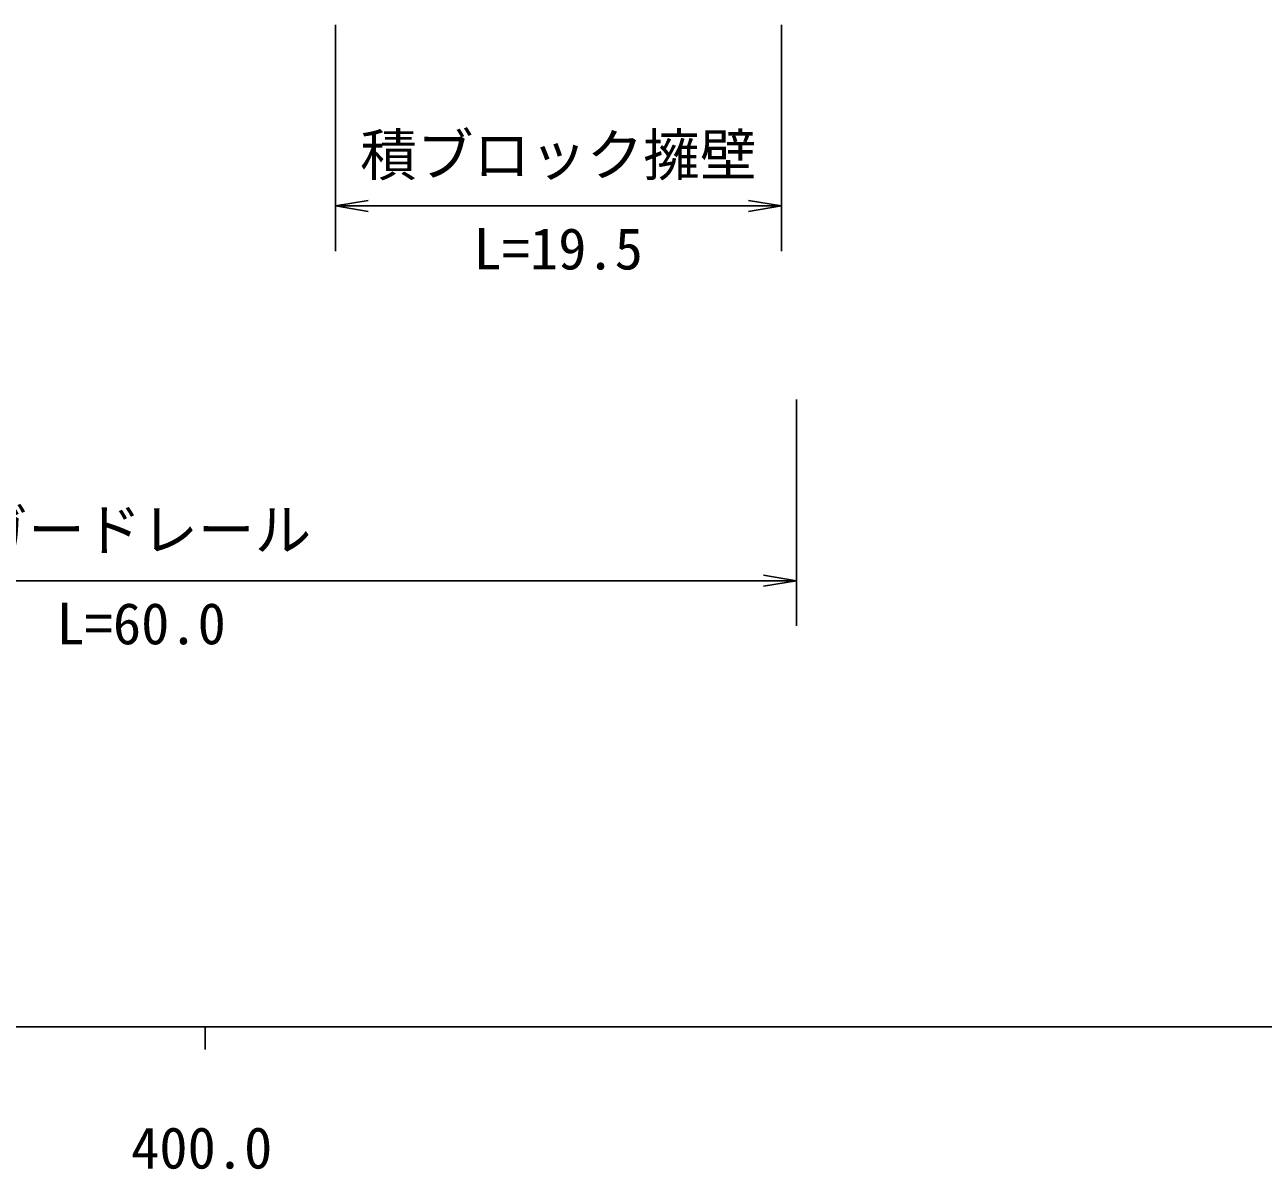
# Model space of a CAD drawing. Units: millimetres, scale not verified. Extents: x 40000 to 680000, y 20000 to 380000.
# Drawn here: x 460032 to 514716, y 198715 to 249265 of the extents above; entities that cross this region are included whole.
import ezdxf
from ezdxf.enums import TextEntityAlignment as Align

# ---------------------------------------------------------------- set-up
doc = ezdxf.new("R2010")
doc.units = ezdxf.units.MM
doc.header["$LTSCALE"] = 1000
doc.layers.add('M-STR-STR3', color=7, linetype='Continuous', lineweight=25)
doc.layers.add('M-TTL-BAND', color=7, linetype='Continuous', lineweight=25)
doc.styles.add('ＭＳ ゴシック', font='')
doc.styles.get('ＭＳ ゴシック').set_extended_font_data('MS Gothic')

# ---------------------------------------------------------------- blocks, each defined once
blk = doc.blocks.new('open_arrow')
at = {"color": 0, "linetype": 'Continuous', "lineweight": -2}
blk.add_lwpolyline([(7.5, 1.25), (0, 0), (7.5, -1.25)], dxfattribs=at)

msp = doc.modelspace()

# ---------------------------------------------------------------- linework, layer by layer
at = {"layer": 'M-STR-STR3'}
for p, q in [((473750, 249265), (473750, 239265)), ((493440, 249265), (493440, 239265)), ((473750, 241265), (493440, 241265)), ((494105, 232710), (494105, 222710)), ((436254, 224710), (494105, 224710))]:
    msp.add_line(p, q, dxfattribs=at)
at = {"layer": 'M-TTL-BAND'}
for p, q in [((40000, 205000), (579000, 205000)), ((468000, 205000), (468000, 204000))]:
    msp.add_line(p, q, dxfattribs=at)

# ---------------------------------------------------------------- block references
at = {"layer": 'M-STR-STR3', "xscale": 193, "yscale": 193}
msp.add_blockref('open_arrow', (473750, 241265), dxfattribs=at)
at = {"layer": 'M-STR-STR3', "xscale": 193, "yscale": 193, "rotation": 180}
for p in [(493440, 241265), (494105, 224710)]:
    msp.add_blockref('open_arrow', p, dxfattribs=at)

# ---------------------------------------------------------------- texts
at = {"layer": 'M-STR-STR3', "style": 'ＭＳ ゴシック'}
for s, p in [('積ブロック擁壁', (474845, 242051)), ('L=19.5', (479845, 237907)), ('ガードレール', (457679, 225496)), ('L=60.0', (461429, 221351))]:
    msp.add_text(s, height=1833, dxfattribs=at).set_placement(p, align=Align.BOTTOM_LEFT)
at = {"layer": 'M-TTL-BAND', "style": 'ＭＳ ゴシック'}
msp.add_text('400.0', height=1833, dxfattribs=at).set_placement((467844, 198195), align=Align.BOTTOM_CENTER)

doc.saveas('drawing.dxf')
